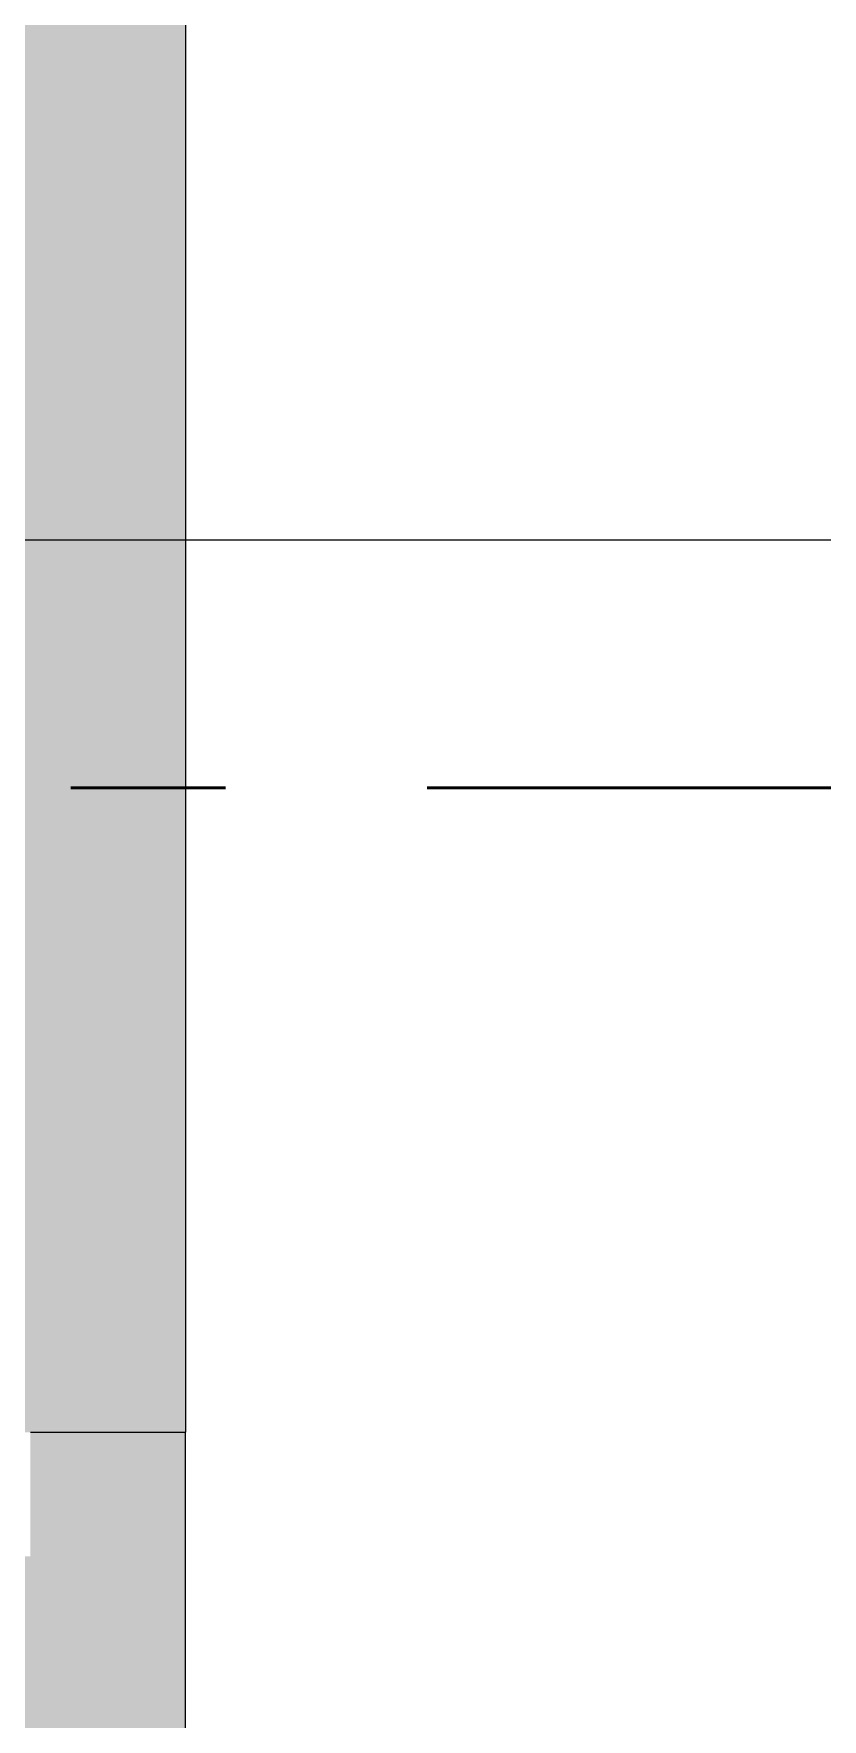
# Model space of a CAD drawing. Header units: centimetres. Extents: x 0.3 to 84.3, y 0.3 to 59.7.
# Drawn here: x 63.29 to 63.799, y 15.513 to 16.601 of the extents above; entities that cross this region are included whole.
import ezdxf

# ---------------------------------------------------------------- set-up
doc = ezdxf.new("R2010")
doc.units = ezdxf.units.CM
for name, pattern in [('AUSGEZOGEN', [0]), ('LINIE_23', [0.79, 0.4, -0.13, 0, -0.13, 0, -0.13]), ('RAND', [44.45, 12.7, -6.35, 12.7, -6.35, 0, -6.35])]:
    doc.linetypes.add(name, pattern=pattern)
for name, color, linetype, lineweight in [('Bauachsen grob', 7, 'RAND', 25), ('Holz Fassadenverkleidung', 7, 'AUSGEZOGEN', 35), ('Spengler', 7, 'AUSGEZOGEN', 35), ('Text Werkplan Ausfuehrung', 7, 'AUSGEZOGEN', 50)]:
    doc.layers.add(name, color=color, linetype=linetype, lineweight=lineweight)

msp = doc.modelspace()

# ---------------------------------------------------------------- hatches: boundary and pattern name
at = {"layer": 'Holz Fassadenverkleidung', "linetype": 'AUSGEZOGEN', "lineweight": 25, "true_color": 0xfafafa}
msp.add_hatch(color=7, dxfattribs=at).paths.add_polyline_path([(63.216, 15.698), (63.388, 15.698), (63.388, 27.434), (63.216, 27.434)])
at = {"layer": 'Spengler', "linetype": 'AUSGEZOGEN', "lineweight": 25, "true_color": 0xfafafa}
msp.add_hatch(color=7, dxfattribs=at).paths.add_polyline_path([(57, 10.696), (63.388, 10.696), (63.388, 15.698), (63.288, 15.698), (63.288, 15.618), (62.8, 15.618), (62.8, 12.0786), (63.1, 12.0786), (63.1, 11.26), (62.4454, 11.26), (62.3654, 11.26), (62.3654, 11.644), (57, 11.644)])

# ---------------------------------------------------------------- linework, layer by layer
at = {"layer": 'Bauachsen grob', "color": 32, "linetype": 'LINIE_23', "lineweight": 50, "true_color": 0xc36e14}
msp.add_line((21.964, 16.114), (72.416, 16.114), dxfattribs=at)
at = {"layer": 'Spengler', "color": 7, "linetype": 'AUSGEZOGEN', "lineweight": 25}
for p in [(63.388, 27.434), (63.288, 15.698), (63.388, 10.696)]:
    msp.add_line(p, (63.388, 15.698), dxfattribs=at)
at = {"layer": 'Text Werkplan Ausfuehrung', "color": 7, "linetype": 'AUSGEZOGEN', "lineweight": 25}
msp.add_line((64.2393, 16.274), (63.104, 16.274), dxfattribs=at)

doc.saveas('drawing.dxf')
